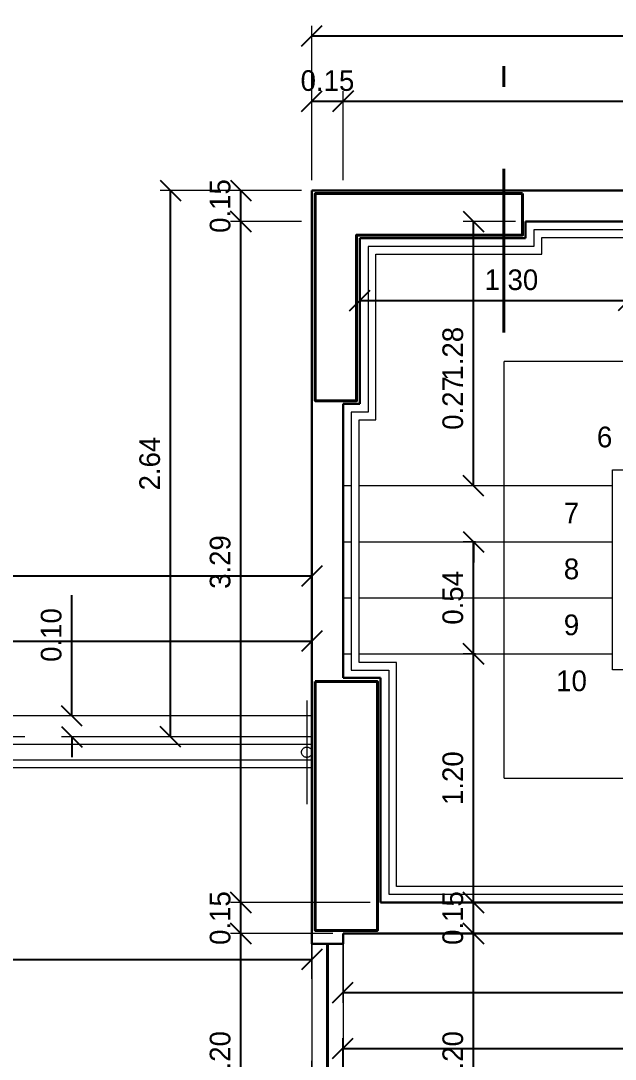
# Model space of a CAD drawing. Header units: metres. Extents: x 2.9 to 62.3, y 8 to 50.1.
# Drawn here: x 25.87 to 28.74, y 42.53 to 47.54 of the extents above; entities that cross this region are included whole.
import ezdxf

# ---------------------------------------------------------------- set-up
doc = ezdxf.new("R2010")
doc.units = ezdxf.units.M
doc.header["$MEASUREMENT"] = 0
for name, pattern in [('DGN Style 2', [0.98853, 0.593118, -0.395412]), ('DGN Style 3', [1.383942, 0.98853, -0.395412]), ('DGN Style 4', [1.582636, 0.790824, -0.395412, 0.00098853, -0.395412])]:
    doc.linetypes.add(name, pattern=pattern)
doc.layers.get('Defpoints').update_dxf_attribs({"lineweight": 0})
for name, color, linetype, lineweight in [('34 - Mobiliário', 7, 'Continuous', 0), ('CORNIJAS_VAR NA PLANTA PTIPO 1', 7, 'Continuous', 0), ('Level 1', 7, 'Continuous', 0), ('Level 12', 7, 'Continuous', 0), ('Level 24-1', 7, 'Continuous', 0), ('Level 3', 7, 'Continuous', 0), ('Level 43', 7, 'Continuous', 0), ('Level 44', 7, 'Continuous', 0), ('Level 50', 7, 'Continuous', 0), ('Level 7', 7, 'Continuous', 0), ('Level 8', 7, 'Continuous', 0)]:
    doc.layers.add(name, color=color, linetype=linetype, lineweight=lineweight)
doc.styles.add('Style-INTL_ENGINEERING', font='INTL_ENGINEERING.shx')
doc.dimstyles.get("Standard").update_dxf_attribs({"dimtxt": 0.18, "dimasz": 0.18, "dimexe": 0.18, "dimexo": 0.0625, "dimgap": 0.09, "dimtad": 0, "dimtih": 1, "dimtoh": 1, "dimdec": 4, "dimzin": 1, "dimdsep": 46, "dimtxsty": 'Standard', "dimcen": 0, "dimadec": 0, "dimazin": 0, "dimtfac": 1, "dimtdec": 4, "dimtofl": 0, "dimtmove": 0, "dimatfit": 3, "dimfxl": 0, "dimtolj": 1, "dimtzin": 1, "dimarcsym": 0})

# ---------------------------------------------------------------- blocks, each defined once
blk = doc.blocks.new('_Oblique')
at = {"color": 0, "linetype": 'ByBlock', "lineweight": -2}
blk.add_line((0.5, 0.5), (-0.5, -0.5), dxfattribs=at)
blk = doc.blocks.new('*D169')
at = {"layer": 'Defpoints', "color": 0, "linetype": 'Continuous', "lineweight": 0}
for p in [(33.7253, 47.4702), (27.2738, 46.7246), (33.7253, 46.7246)]:
    blk.add_point(p, dxfattribs=at)
at = {"layer": 'Level 43', "color": 2, "linetype": 'Continuous', "lineweight": 0}
for p, q in [((27.2738, 46.7741), (27.2738, 47.5197)), ((33.7253, 46.7741), (33.7253, 47.5197))]:
    blk.add_line(p, q, dxfattribs=at)
at = {"layer": 'Level 43', "color": 0, "linetype": 'Continuous', "lineweight": -2}
blk.add_line((27.2738, 47.4702), (33.7253, 47.4702), dxfattribs=at)
at = {"layer": 'Level 43', "color": 0, "linetype": 'Continuous', "lineweight": -2, "xscale": 0.0995, "yscale": 0.0995, "zscale": 0.0995, "rotation": 180}
blk.add_blockref('_Oblique', (27.2738, 47.4702), dxfattribs=at)
at = {"layer": 'Level 43', "color": 0, "linetype": 'Continuous', "lineweight": -2, "xscale": 0.0995, "yscale": 0.0995, "zscale": 0.0995}
blk.add_blockref('_Oblique', (33.7253, 47.4702), dxfattribs=at)
at = {"layer": 'Level 43', "color": 0, "linetype": 'Continuous', "lineweight": 0, "insert": (30.4995, 47.5694), "char_height": 0.0995, "attachment_point": 5, "style": 'Style-INTL_ENGINEERING'}
blk.add_mtext('6.45', dxfattribs=at)
blk = doc.blocks.new('*D171')
at = {"layer": 'Defpoints', "color": 0, "linetype": 'Continuous', "lineweight": 0}
for p in [(32.7002, 47.1549), (27.4238, 46.7246), (32.7002, 46.5746)]:
    blk.add_point(p, dxfattribs=at)
at = {"layer": 'Level 43', "color": 2, "linetype": 'Continuous', "lineweight": 0}
for p, q in [((27.4238, 46.7741), (27.4238, 47.2044)), ((32.7002, 46.6241), (32.7002, 47.2044))]:
    blk.add_line(p, q, dxfattribs=at)
at = {"layer": 'Level 43', "color": 0, "linetype": 'Continuous', "lineweight": -2}
blk.add_line((27.4238, 47.1549), (32.7002, 47.1549), dxfattribs=at)
at = {"layer": 'Level 43', "color": 0, "linetype": 'Continuous', "lineweight": -2, "xscale": 0.0995, "yscale": 0.0995, "zscale": 0.0995, "rotation": 180}
blk.add_blockref('_Oblique', (27.4238, 47.1549), dxfattribs=at)
at = {"layer": 'Level 43', "color": 0, "linetype": 'Continuous', "lineweight": -2, "xscale": 0.0995, "yscale": 0.0995, "zscale": 0.0995}
blk.add_blockref('_Oblique', (32.7002, 47.1549), dxfattribs=at)
at = {"layer": 'Level 43', "color": 0, "linetype": 'Continuous', "lineweight": 0, "insert": (30.062, 47.2541), "char_height": 0.0995, "attachment_point": 5, "style": 'Style-INTL_ENGINEERING'}
blk.add_mtext('5.28', dxfattribs=at)
blk = doc.blocks.new('*D170')
at = {"layer": 'Defpoints', "color": 0, "linetype": 'Continuous', "lineweight": 0}
for p in [(27.4238, 47.1549), (27.2738, 46.7246), (27.4238, 46.7246)]:
    blk.add_point(p, dxfattribs=at)
at = {"layer": 'Level 43', "color": 2, "linetype": 'Continuous', "lineweight": 0}
for p, q in [((27.2738, 46.7741), (27.2738, 47.2044)), ((27.4238, 46.7741), (27.4238, 47.2044))]:
    blk.add_line(p, q, dxfattribs=at)
at = {"layer": 'Level 43', "color": 0, "linetype": 'Continuous', "lineweight": -2}
blk.add_line((27.2738, 47.1549), (27.4238, 47.1549), dxfattribs=at)
at = {"layer": 'Level 43', "color": 0, "linetype": 'Continuous', "lineweight": -2, "xscale": 0.0995, "yscale": 0.0995, "zscale": 0.0995, "rotation": 180}
blk.add_blockref('_Oblique', (27.2738, 47.1549), dxfattribs=at)
at = {"layer": 'Level 43', "color": 0, "linetype": 'Continuous', "lineweight": -2, "xscale": 0.0995, "yscale": 0.0995, "zscale": 0.0995}
blk.add_blockref('_Oblique', (27.4238, 47.1549), dxfattribs=at)
at = {"layer": 'Level 43', "color": 0, "linetype": 'Continuous', "lineweight": 0, "insert": (27.3488, 47.2541), "char_height": 0.0995, "attachment_point": 5, "style": 'Style-INTL_ENGINEERING'}
blk.add_mtext('0.15', dxfattribs=at)
blk = doc.blocks.new('*D180')
at = {"layer": 'Defpoints', "color": 0, "linetype": 'Continuous', "lineweight": 0}
for p in [(27.5045, 46.4942), (28.8002, 46.4971), (28.8002, 46.1938)]:
    blk.add_point(p, dxfattribs=at)
at = {"layer": 'Level 43', "color": 2, "linetype": 'Continuous', "lineweight": 0}
for p, q in [((27.5045, 46.4447), (27.5045, 46.1443)), ((28.8002, 46.4476), (28.8002, 46.1443))]:
    blk.add_line(p, q, dxfattribs=at)
at = {"layer": 'Level 43', "color": 0, "linetype": 'Continuous', "lineweight": -2}
blk.add_line((27.5045, 46.1938), (28.8002, 46.1938), dxfattribs=at)
at = {"layer": 'Level 43', "color": 0, "linetype": 'Continuous', "lineweight": -2, "xscale": 0.0995, "yscale": 0.0995, "zscale": 0.0995, "rotation": 180}
blk.add_blockref('_Oblique', (27.5045, 46.1938), dxfattribs=at)
at = {"layer": 'Level 43', "color": 0, "linetype": 'Continuous', "lineweight": -2, "xscale": 0.0995, "yscale": 0.0995, "zscale": 0.0995}
blk.add_blockref('_Oblique', (28.8002, 46.1938), dxfattribs=at)
at = {"layer": 'Level 43', "color": 0, "linetype": 'Continuous', "lineweight": 0, "insert": (28.2358, 46.2931), "char_height": 0.0995, "attachment_point": 5, "style": 'Style-INTL_ENGINEERING'}
blk.add_mtext('1.30', dxfattribs=at)
blk = doc.blocks.new('*D184')
at = {"layer": 'Defpoints', "color": 0, "linetype": 'Continuous', "lineweight": 0}
for p in [(31.3503, 43.289), (27.4235, 43.139), (31.3503, 42.855)]:
    blk.add_point(p, dxfattribs=at)
at = {"layer": 'Level 43', "color": 2, "linetype": 'Continuous', "lineweight": 0}
for p, q in [((31.3503, 43.2395), (31.3503, 42.8055)), ((27.4235, 43.0895), (27.4235, 42.8055))]:
    blk.add_line(p, q, dxfattribs=at)
at = {"layer": 'Level 43', "color": 0, "linetype": 'Continuous', "lineweight": -2}
blk.add_line((27.4235, 42.855), (31.3503, 42.855), dxfattribs=at)
at = {"layer": 'Level 43', "color": 0, "linetype": 'Continuous', "lineweight": -2, "xscale": 0.0995, "yscale": 0.0995, "zscale": 0.0995, "rotation": 180}
blk.add_blockref('_Oblique', (27.4235, 42.855), dxfattribs=at)
at = {"layer": 'Level 43', "color": 0, "linetype": 'Continuous', "lineweight": -2, "xscale": 0.0995, "yscale": 0.0995, "zscale": 0.0995}
blk.add_blockref('_Oblique', (31.3503, 42.855), dxfattribs=at)
at = {"layer": 'Level 43', "color": 0, "linetype": 'Continuous', "lineweight": 0, "insert": (29.3869, 42.9542), "char_height": 0.0995, "attachment_point": 5, "style": 'Style-INTL_ENGINEERING'}
blk.add_mtext('3.93', dxfattribs=at)
blk = doc.blocks.new('*D194')
at = {"layer": 'Defpoints', "color": 0, "linetype": 'Continuous', "lineweight": 0}
for p in [(33.5753, 42.5854), (33.5753, 41.989), (27.4235, 41.9391)]:
    blk.add_point(p, dxfattribs=at)
at = {"layer": 'Level 43', "color": 2, "linetype": 'Continuous', "lineweight": 0}
for p, q in [((27.4235, 41.9886), (27.4235, 42.6349)), ((33.5753, 42.0385), (33.5753, 42.6349))]:
    blk.add_line(p, q, dxfattribs=at)
at = {"layer": 'Level 43', "color": 0, "linetype": 'Continuous', "lineweight": -2}
blk.add_line((27.4235, 42.5854), (33.5753, 42.5854), dxfattribs=at)
at = {"layer": 'Level 43', "color": 0, "linetype": 'Continuous', "lineweight": -2, "xscale": 0.0995, "yscale": 0.0995, "zscale": 0.0995, "rotation": 180}
blk.add_blockref('_Oblique', (27.4235, 42.5854), dxfattribs=at)
at = {"layer": 'Level 43', "color": 0, "linetype": 'Continuous', "lineweight": -2, "xscale": 0.0995, "yscale": 0.0995, "zscale": 0.0995}
blk.add_blockref('_Oblique', (33.5753, 42.5854), dxfattribs=at)
at = {"layer": 'Level 43', "color": 0, "linetype": 'Continuous', "lineweight": 0, "insert": (30.4994, 42.6847), "char_height": 0.0995, "attachment_point": 5, "style": 'Style-INTL_ENGINEERING'}
blk.add_mtext('6.15', dxfattribs=at)
blk = doc.blocks.new('*D215')
at = {"layer": 'Defpoints', "color": 0, "linetype": 'Continuous', "lineweight": 0}
for p in [(27.4235, 43.139), (28.053, 43.139), (28.3145, 41.939)]:
    blk.add_point(p, dxfattribs=at)
at = {"layer": 'Level 43', "color": 2, "linetype": 'Continuous', "lineweight": 0}
for p, q in [((27.473, 43.139), (28.1025, 43.139)), ((28.265, 41.939), (28.0035, 41.939))]:
    blk.add_line(p, q, dxfattribs=at)
at = {"layer": 'Level 43', "color": 0, "linetype": 'Continuous', "lineweight": -2}
blk.add_line((28.053, 41.939), (28.053, 43.139), dxfattribs=at)
at = {"layer": 'Level 43', "color": 0, "linetype": 'Continuous', "lineweight": -2, "xscale": 0.0995, "yscale": 0.0995, "zscale": 0.0995}
for p, rotation in [((28.053, 43.139), 90), ((28.053, 41.939), 270)]:
    blk.add_blockref('_Oblique', p, dxfattribs=dict(at, rotation=rotation))
at = {"layer": 'Level 43', "color": 0, "linetype": 'Continuous', "lineweight": 0, "insert": (27.9537, 42.539), "char_height": 0.0995, "attachment_point": 5, "rotation": 90, "style": 'Style-INTL_ENGINEERING'}
blk.add_mtext('1.20', dxfattribs=at)
blk = doc.blocks.new('*D216')
at = {"layer": 'Defpoints', "color": 0, "linetype": 'Continuous', "lineweight": 0}
for p in [(27.6045, 43.289), (28.053, 43.289), (27.4235, 43.139)]:
    blk.add_point(p, dxfattribs=at)
at = {"layer": 'Level 43', "color": 2, "linetype": 'Continuous', "lineweight": 0}
for p, q in [((27.654, 43.289), (28.1025, 43.289)), ((27.473, 43.139), (28.1025, 43.139))]:
    blk.add_line(p, q, dxfattribs=at)
at = {"layer": 'Level 43', "color": 0, "linetype": 'Continuous', "lineweight": -2}
blk.add_line((28.053, 43.139), (28.053, 43.289), dxfattribs=at)
at = {"layer": 'Level 43', "color": 0, "linetype": 'Continuous', "lineweight": -2, "xscale": 0.0995, "yscale": 0.0995, "zscale": 0.0995}
for p, rotation in [((28.053, 43.289), 90), ((28.053, 43.139), 270)]:
    blk.add_blockref('_Oblique', p, dxfattribs=dict(at, rotation=rotation))
at = {"layer": 'Level 43', "color": 0, "linetype": 'Continuous', "lineweight": 0, "insert": (27.9537, 43.214), "char_height": 0.0995, "attachment_point": 5, "rotation": 90, "style": 'Style-INTL_ENGINEERING'}
blk.add_mtext('0.15', dxfattribs=at)
blk = doc.blocks.new('*D217')
at = {"layer": 'Defpoints', "color": 0, "linetype": 'Continuous', "lineweight": 0}
for p in [(28.053, 44.489), (28.112, 44.489), (27.6045, 43.289)]:
    blk.add_point(p, dxfattribs=at)
at = {"layer": 'Level 43', "color": 2, "linetype": 'Continuous', "lineweight": 0}
for p, q in [((28.0625, 44.489), (28.0035, 44.489)), ((27.654, 43.289), (28.1025, 43.289))]:
    blk.add_line(p, q, dxfattribs=at)
at = {"layer": 'Level 43', "color": 0, "linetype": 'Continuous', "lineweight": -2}
blk.add_line((28.053, 43.289), (28.053, 44.489), dxfattribs=at)
at = {"layer": 'Level 43', "color": 0, "linetype": 'Continuous', "lineweight": -2, "xscale": 0.0995, "yscale": 0.0995, "zscale": 0.0995}
for p, rotation in [((28.053, 44.489), 90), ((28.053, 43.289), 270)]:
    blk.add_blockref('_Oblique', p, dxfattribs=dict(at, rotation=rotation))
at = {"layer": 'Level 43', "color": 0, "linetype": 'Continuous', "lineweight": 0, "insert": (27.9537, 43.889), "char_height": 0.0995, "attachment_point": 5, "rotation": 90, "style": 'Style-INTL_ENGINEERING'}
blk.add_mtext('1.20', dxfattribs=at)
blk = doc.blocks.new('*D218')
at = {"layer": 'Defpoints', "color": 0, "linetype": 'Continuous', "lineweight": 0}
for p in [(28.053, 45.029), (28.112, 45.029), (28.112, 44.489)]:
    blk.add_point(p, dxfattribs=at)
at = {"layer": 'Level 43', "color": 2, "linetype": 'Continuous', "lineweight": 0}
for p, q in [((28.0625, 45.029), (28.0035, 45.029)), ((28.0625, 44.489), (28.0035, 44.489))]:
    blk.add_line(p, q, dxfattribs=at)
at = {"layer": 'Level 43', "color": 0, "linetype": 'Continuous', "lineweight": -2}
blk.add_line((28.053, 44.489), (28.053, 45.029), dxfattribs=at)
at = {"layer": 'Level 43', "color": 0, "linetype": 'Continuous', "lineweight": -2, "xscale": 0.0995, "yscale": 0.0995, "zscale": 0.0995}
for p, rotation in [((28.053, 45.029), 90), ((28.053, 44.489), 270)]:
    blk.add_blockref('_Oblique', p, dxfattribs=dict(at, rotation=rotation))
at = {"layer": 'Level 43', "color": 0, "linetype": 'Continuous', "lineweight": 0, "insert": (27.9537, 44.759), "char_height": 0.0995, "attachment_point": 5, "rotation": 90, "style": 'Style-INTL_ENGINEERING'}
blk.add_mtext('0.54', dxfattribs=at)
blk = doc.blocks.new('*D219')
at = {"layer": 'Defpoints', "color": 0, "linetype": 'Continuous', "lineweight": 0}
for p in [(28.053, 45.299), (28.112, 45.299), (28.112, 45.029)]:
    blk.add_point(p, dxfattribs=at)
at = {"layer": 'Level 43', "color": 0, "linetype": 'Continuous', "lineweight": -2}
for p, q in [((28.053, 45.299), (28.053, 45.9003)), ((28.053, 45.029), (28.053, 44.9295))]:
    blk.add_line(p, q, dxfattribs=at)
at = {"layer": 'Level 43', "color": 2, "linetype": 'Continuous', "lineweight": 0}
for p, q in [((28.0625, 45.299), (28.0035, 45.299)), ((28.0625, 45.029), (28.0035, 45.029))]:
    blk.add_line(p, q, dxfattribs=at)
at = {"layer": 'Level 43', "color": 0, "linetype": 'Continuous', "lineweight": -2, "xscale": 0.0995, "yscale": 0.0995, "zscale": 0.0995}
for p, rotation in [((28.053, 45.299), 270), ((28.053, 45.029), 90)]:
    blk.add_blockref('_Oblique', p, dxfattribs=dict(at, rotation=rotation))
at = {"layer": 'Level 43', "color": 0, "linetype": 'Continuous', "lineweight": 0, "insert": (27.9537, 45.6992), "char_height": 0.0995, "attachment_point": 5, "rotation": 90, "style": 'Style-INTL_ENGINEERING'}
blk.add_mtext('0.27', dxfattribs=at)
blk = doc.blocks.new('*D220')
at = {"layer": 'Defpoints', "color": 0, "linetype": 'Continuous', "lineweight": 0}
for p in [(28.053, 46.5746), (28.3045, 46.5746), (28.112, 45.299)]:
    blk.add_point(p, dxfattribs=at)
at = {"layer": 'Level 43', "color": 2, "linetype": 'Continuous', "lineweight": 0}
for p, q in [((28.255, 46.5746), (28.0035, 46.5746)), ((28.0625, 45.299), (28.0035, 45.299))]:
    blk.add_line(p, q, dxfattribs=at)
at = {"layer": 'Level 43', "color": 0, "linetype": 'Continuous', "lineweight": -2}
blk.add_line((28.053, 45.299), (28.053, 46.5746), dxfattribs=at)
at = {"layer": 'Level 43', "color": 0, "linetype": 'Continuous', "lineweight": -2, "xscale": 0.0995, "yscale": 0.0995, "zscale": 0.0995}
for p, rotation in [((28.053, 46.5746), 90), ((28.053, 45.299), 270)]:
    blk.add_blockref('_Oblique', p, dxfattribs=dict(at, rotation=rotation))
at = {"layer": 'Level 43', "color": 0, "linetype": 'Continuous', "lineweight": 0, "insert": (27.9537, 45.9368), "char_height": 0.0995, "attachment_point": 5, "rotation": 90, "style": 'Style-INTL_ENGINEERING'}
blk.add_mtext('1.28', dxfattribs=at)
blk = doc.blocks.new('*D233')
at = {"layer": 'Defpoints', "color": 0, "linetype": 'Continuous', "lineweight": 0}
for p in [(27.2738, 44.5503), (21.1643, 44.089), (27.2738, 43.0891)]:
    blk.add_point(p, dxfattribs=at)
at = {"layer": 'Level 43', "color": 2, "linetype": 'Continuous', "lineweight": 0}
for p, q in [((21.1643, 44.1385), (21.1643, 44.5998)), ((27.2738, 43.1386), (27.2738, 44.5998))]:
    blk.add_line(p, q, dxfattribs=at)
at = {"layer": 'Level 43', "color": 0, "linetype": 'Continuous', "lineweight": -2}
blk.add_line((21.1643, 44.5503), (27.2738, 44.5503), dxfattribs=at)
at = {"layer": 'Level 43', "color": 0, "linetype": 'Continuous', "lineweight": -2, "xscale": 0.0995, "yscale": 0.0995, "zscale": 0.0995, "rotation": 180}
blk.add_blockref('_Oblique', (21.1643, 44.5503), dxfattribs=at)
at = {"layer": 'Level 43', "color": 0, "linetype": 'Continuous', "lineweight": -2, "xscale": 0.0995, "yscale": 0.0995, "zscale": 0.0995}
blk.add_blockref('_Oblique', (27.2738, 44.5503), dxfattribs=at)
at = {"layer": 'Level 43', "color": 0, "linetype": 'Continuous', "lineweight": 0, "insert": (24.219, 44.6496), "char_height": 0.0995, "attachment_point": 5, "style": 'Style-INTL_ENGINEERING'}
blk.add_mtext('6.11', dxfattribs=at)
blk = doc.blocks.new('*D245')
at = {"layer": 'Defpoints', "color": 0, "linetype": 'Continuous', "lineweight": 0}
for p in [(14.1346, 44.8641), (14.1346, 44.089), (27.2738, 43.4391)]:
    blk.add_point(p, dxfattribs=at)
at = {"layer": 'Level 43', "color": 2, "linetype": 'Continuous', "lineweight": 0}
for p, q in [((14.1346, 44.1385), (14.1346, 44.9136)), ((27.2738, 43.4886), (27.2738, 44.9136))]:
    blk.add_line(p, q, dxfattribs=at)
at = {"layer": 'Level 43', "color": 0, "linetype": 'Continuous', "lineweight": -2}
blk.add_line((27.2738, 44.8641), (14.1346, 44.8641), dxfattribs=at)
at = {"layer": 'Level 43', "color": 0, "linetype": 'Continuous', "lineweight": -2, "xscale": 0.0995, "yscale": 0.0995, "zscale": 0.0995, "rotation": 180}
blk.add_blockref('_Oblique', (14.1346, 44.8641), dxfattribs=at)
at = {"layer": 'Level 43', "color": 0, "linetype": 'Continuous', "lineweight": -2, "xscale": 0.0995, "yscale": 0.0995, "zscale": 0.0995}
blk.add_blockref('_Oblique', (27.2738, 44.8641), dxfattribs=at)
at = {"layer": 'Level 43', "color": 0, "linetype": 'Continuous', "lineweight": 0, "insert": (20.7042, 44.9634), "char_height": 0.0995, "attachment_point": 5, "style": 'Style-INTL_ENGINEERING'}
blk.add_mtext('13.14', dxfattribs=at)
blk = doc.blocks.new('*D326')
at = {"layer": 'Defpoints', "color": 0, "linetype": 'Continuous', "lineweight": 0}
for p in [(27.2738, 43.0891), (27.2738, 43.0135), (21.3143, 42.539)]:
    blk.add_point(p, dxfattribs=at)
at = {"layer": 'Level 43', "color": 2, "linetype": 'Continuous', "lineweight": 0}
for p, q in [((21.3143, 42.5885), (21.3143, 43.063)), ((27.2738, 43.0396), (27.2738, 42.964))]:
    blk.add_line(p, q, dxfattribs=at)
at = {"layer": 'Level 43', "color": 0, "linetype": 'Continuous', "lineweight": -2}
blk.add_line((21.3143, 43.0135), (27.2738, 43.0135), dxfattribs=at)
at = {"layer": 'Level 43', "color": 0, "linetype": 'Continuous', "lineweight": -2, "xscale": 0.0995, "yscale": 0.0995, "zscale": 0.0995, "rotation": 180}
blk.add_blockref('_Oblique', (21.3143, 43.0135), dxfattribs=at)
at = {"layer": 'Level 43', "color": 0, "linetype": 'Continuous', "lineweight": -2, "xscale": 0.0995, "yscale": 0.0995, "zscale": 0.0995}
blk.add_blockref('_Oblique', (27.2738, 43.0135), dxfattribs=at)
at = {"layer": 'Level 43', "color": 0, "linetype": 'Continuous', "lineweight": 0, "insert": (24.294, 43.1128), "char_height": 0.0995, "attachment_point": 5, "style": 'Style-INTL_ENGINEERING'}
blk.add_mtext('5.96', dxfattribs=at)
blk = doc.blocks.new('*D365')
at = {"layer": 'Defpoints', "color": 0, "linetype": 'Continuous', "lineweight": 0}
for p in [(26.9307, 43.139), (27.4235, 43.139), (27.2238, 41.939)]:
    blk.add_point(p, dxfattribs=at)
at = {"layer": 'Level 43', "color": 2, "linetype": 'Continuous', "lineweight": 0}
for p, q in [((27.374, 43.139), (26.8812, 43.139)), ((27.1743, 41.939), (26.8812, 41.939))]:
    blk.add_line(p, q, dxfattribs=at)
at = {"layer": 'Level 43', "color": 0, "linetype": 'Continuous', "lineweight": -2}
blk.add_line((26.9307, 41.939), (26.9307, 43.139), dxfattribs=at)
at = {"layer": 'Level 43', "color": 0, "linetype": 'Continuous', "lineweight": -2, "xscale": 0.0995, "yscale": 0.0995, "zscale": 0.0995}
for p, rotation in [((26.9307, 43.139), 90), ((26.9307, 41.939), 270)]:
    blk.add_blockref('_Oblique', p, dxfattribs=dict(at, rotation=rotation))
at = {"layer": 'Level 43', "color": 0, "linetype": 'Continuous', "lineweight": 0, "insert": (26.8315, 42.539), "char_height": 0.0995, "attachment_point": 5, "rotation": 90, "style": 'Style-INTL_ENGINEERING'}
blk.add_mtext('1.20', dxfattribs=at)
blk = doc.blocks.new('*D366')
at = {"layer": 'Defpoints', "color": 0, "linetype": 'Continuous', "lineweight": 0}
for p in [(26.9307, 43.289), (27.6045, 43.289), (27.4235, 43.139)]:
    blk.add_point(p, dxfattribs=at)
at = {"layer": 'Level 43', "color": 2, "linetype": 'Continuous', "lineweight": 0}
for p, q in [((27.555, 43.289), (26.8812, 43.289)), ((27.374, 43.139), (26.8812, 43.139))]:
    blk.add_line(p, q, dxfattribs=at)
at = {"layer": 'Level 43', "color": 0, "linetype": 'Continuous', "lineweight": -2}
blk.add_line((26.9307, 43.139), (26.9307, 43.289), dxfattribs=at)
at = {"layer": 'Level 43', "color": 0, "linetype": 'Continuous', "lineweight": -2, "xscale": 0.0995, "yscale": 0.0995, "zscale": 0.0995}
for p, rotation in [((26.9307, 43.289), 90), ((26.9307, 43.139), 270)]:
    blk.add_blockref('_Oblique', p, dxfattribs=dict(at, rotation=rotation))
at = {"layer": 'Level 43', "color": 0, "linetype": 'Continuous', "lineweight": 0, "insert": (26.8315, 43.214), "char_height": 0.0995, "attachment_point": 5, "rotation": 90, "style": 'Style-INTL_ENGINEERING'}
blk.add_mtext('0.15', dxfattribs=at)
blk = doc.blocks.new('*D367')
at = {"layer": 'Defpoints', "color": 0, "linetype": 'Continuous', "lineweight": 0}
for p in [(26.9307, 46.5746), (27.2738, 46.5746), (27.6045, 43.289)]:
    blk.add_point(p, dxfattribs=at)
at = {"layer": 'Level 43', "color": 2, "linetype": 'Continuous', "lineweight": 0}
for p, q in [((27.2243, 46.5746), (26.8812, 46.5746)), ((27.555, 43.289), (26.8812, 43.289))]:
    blk.add_line(p, q, dxfattribs=at)
at = {"layer": 'Level 43', "color": 0, "linetype": 'Continuous', "lineweight": -2}
blk.add_line((26.9307, 43.289), (26.9307, 46.5746), dxfattribs=at)
at = {"layer": 'Level 43', "color": 0, "linetype": 'Continuous', "lineweight": -2, "xscale": 0.0995, "yscale": 0.0995, "zscale": 0.0995}
for p, rotation in [((26.9307, 46.5746), 90), ((26.9307, 43.289), 270)]:
    blk.add_blockref('_Oblique', p, dxfattribs=dict(at, rotation=rotation))
at = {"layer": 'Level 43', "color": 0, "linetype": 'Continuous', "lineweight": 0, "insert": (26.8315, 44.9318), "char_height": 0.0995, "attachment_point": 5, "rotation": 90, "style": 'Style-INTL_ENGINEERING'}
blk.add_mtext('3.29', dxfattribs=at)
blk = doc.blocks.new('*D368')
at = {"layer": 'Defpoints', "color": 0, "linetype": 'Continuous', "lineweight": 0}
for p in [(26.9307, 46.7246), (27.2738, 46.7246), (27.2738, 46.5746)]:
    blk.add_point(p, dxfattribs=at)
at = {"layer": 'Level 43', "color": 2, "linetype": 'Continuous', "lineweight": 0}
for p, q in [((27.2243, 46.7246), (26.8812, 46.7246)), ((27.2243, 46.5746), (26.8812, 46.5746))]:
    blk.add_line(p, q, dxfattribs=at)
at = {"layer": 'Level 43', "color": 0, "linetype": 'Continuous', "lineweight": -2}
blk.add_line((26.9307, 46.5746), (26.9307, 46.7246), dxfattribs=at)
at = {"layer": 'Level 43', "color": 0, "linetype": 'Continuous', "lineweight": -2, "xscale": 0.0995, "yscale": 0.0995, "zscale": 0.0995}
for p, rotation in [((26.9307, 46.7246), 90), ((26.9307, 46.5746), 270)]:
    blk.add_blockref('_Oblique', p, dxfattribs=dict(at, rotation=rotation))
at = {"layer": 'Level 43', "color": 0, "linetype": 'Continuous', "lineweight": 0, "insert": (26.8315, 46.6496), "char_height": 0.0995, "attachment_point": 5, "rotation": 90, "style": 'Style-INTL_ENGINEERING'}
blk.add_mtext('0.15', dxfattribs=at)
blk = doc.blocks.new('*D373')
at = {"layer": 'Defpoints', "color": 0, "linetype": 'Continuous', "lineweight": 0}
for p in [(26.5912, 46.7246), (27.2738, 46.7246), (27.2738, 44.089)]:
    blk.add_point(p, dxfattribs=at)
at = {"layer": 'Level 43', "color": 2, "linetype": 'Continuous', "lineweight": 0}
for p, q in [((27.2243, 46.7246), (26.5417, 46.7246)), ((27.2243, 44.089), (26.5417, 44.089))]:
    blk.add_line(p, q, dxfattribs=at)
at = {"layer": 'Level 43', "color": 0, "linetype": 'Continuous', "lineweight": -2}
blk.add_line((26.5912, 44.089), (26.5912, 46.7246), dxfattribs=at)
at = {"layer": 'Level 43', "color": 0, "linetype": 'Continuous', "lineweight": -2, "xscale": 0.0995, "yscale": 0.0995, "zscale": 0.0995}
for p, rotation in [((26.5912, 46.7246), 90), ((26.5912, 44.089), 270)]:
    blk.add_blockref('_Oblique', p, dxfattribs=dict(at, rotation=rotation))
at = {"layer": 'Level 43', "color": 0, "linetype": 'Continuous', "lineweight": 0, "insert": (26.4919, 45.4068), "char_height": 0.0995, "attachment_point": 5, "rotation": 90, "style": 'Style-INTL_ENGINEERING'}
blk.add_mtext('2.64', dxfattribs=at)
blk = doc.blocks.new('*D431')
at = {"layer": 'Defpoints', "color": 0, "linetype": 'Continuous', "lineweight": 0}
for p in [(26.4657, 44.189), (26.116, 44.089), (26.4657, 44.089)]:
    blk.add_point(p, dxfattribs=at)
at = {"layer": 'Level 43', "color": 0, "linetype": 'Continuous', "lineweight": -2}
for p, q in [((26.116, 44.189), (26.116, 44.7713)), ((26.116, 44.089), (26.116, 43.9895))]:
    blk.add_line(p, q, dxfattribs=at)
at = {"layer": 'Level 43', "color": 2, "linetype": 'Continuous', "lineweight": 0}
for p, q in [((26.4162, 44.189), (26.0665, 44.189)), ((26.4162, 44.089), (26.0665, 44.089))]:
    blk.add_line(p, q, dxfattribs=at)
at = {"layer": 'Level 43', "color": 0, "linetype": 'Continuous', "lineweight": -2, "xscale": 0.0995, "yscale": 0.0995, "zscale": 0.0995}
for p, rotation in [((26.116, 44.189), 270), ((26.116, 44.089), 90)]:
    blk.add_blockref('_Oblique', p, dxfattribs=dict(at, rotation=rotation))
at = {"layer": 'Level 43', "color": 0, "linetype": 'Continuous', "lineweight": 0, "insert": (26.0167, 44.5797), "char_height": 0.0995, "attachment_point": 5, "rotation": 90, "style": 'Style-INTL_ENGINEERING'}
blk.add_mtext('0.10', dxfattribs=at)
blk = doc.blocks.new('*U443')
at = {"layer": 'Level 3', "color": 2, "linetype": 'DGN Style 4', "lineweight": 40}
blk.add_line((-0.0443, 6.0394), (-0.0447, 8.5529), dxfattribs=at)
blk = doc.blocks.new('*U550')
at = {"layer": '34 - Mobiliário', "color": 7, "linetype": 'Continuous', "lineweight": 40}
blk.add_line((0, 0.55), (0, -0.55), dxfattribs=at)
at = {"layer": 'CORNIJAS_VAR NA PLANTA PTIPO 1', "color": 7, "linetype": 'Continuous', "lineweight": 30}
for p, q in [((-0.075, 0.55), (0.075, 0.55)), ((-0.075, -0.55), (0.075, -0.55))]:
    blk.add_line(p, q, dxfattribs=at)
at = {"layer": 'CORNIJAS_VAR NA PLANTA PTIPO 1', "color": 7, "linetype": 'Continuous', "lineweight": 0}
for p, q in [((-0.075, 0.55), (-0.075, -0.55)), ((0.075, 0.55), (0.075, -0.55))]:
    blk.add_line(p, q, dxfattribs=at)
blk = doc.blocks.new('*U587')
at = {"layer": 'Level 1', "color": 3, "linetype": 'DGN Style 4', "lineweight": 0}
blk.add_line((0, 0.25), (0, -0.25), dxfattribs=at)
at = {"layer": 'Level 50', "color": 190, "linetype": 'DGN Style 2', "lineweight": 0}
blk.add_circle((0, 0), 0.025, dxfattribs=at)
blk = doc.blocks.new('*U556')
at = {"layer": 'Level 50', "color": 190, "linetype": 'Continuous', "lineweight": 13, "flags": 128}
for points in [[(-3.226, 5.7304), (-9.2981, 5.7304), (-9.2981, 4.3304)], [(-3.226, 5.6554), (-9.2231, 5.6554), (-9.2231, 4.2554)]]:
    blk.add_lwpolyline(points, dxfattribs=at)
at = {"layer": 'Level 7', "color": 7, "linetype": 'Continuous', "lineweight": 13, "flags": 128}
for points in [[(-3.226, 5.8679), (-9.4356, 5.8679), (-9.4356, 4.4679)], [(-3.226, 5.6179), (-9.1856, 5.6179), (-9.1856, 4.2179)]]:
    blk.add_lwpolyline(points, dxfattribs=at)
at = {"layer": 'Level 8', "color": 7, "linetype": 'DGN Style 3', "lineweight": 0, "flags": 128}
blk.add_lwpolyline([(-3.226, 5.7679), (-9.3356, 5.7679), (-9.3356, 4.3679)], dxfattribs=at)
at = {"layer": 'Level 50', "color": 190, "linetype": 'DGN Style 2', "lineweight": 0}
blk.add_blockref('*U587', (-3.251, 5.6929), dxfattribs=at)

msp = doc.modelspace()

# ---------------------------------------------------------------- linework, layer by layer
at = {"layer": 'CORNIJAS_VAR NA PLANTA PTIPO 1', "color": 7, "linetype": 'Continuous', "lineweight": 30}
for p, q in [((27.2738, 43.0891), (27.2738, 43.139)), ((27.4238, 43.0891), (27.4238, 43.139))]:
    msp.add_line(p, q, dxfattribs=at)
at = {"layer": 'Level 24-1', "color": 7, "linetype": 'DGN Style 2', "lineweight": 0, "flags": 128}
msp.add_lwpolyline([(33.7253, 41.9391), (38.0346, 41.939), (38.0346, 42.689), (46.8646, 42.689), (46.8646, 41.289), (50.6245, 41.289), (50.6245, 34.579), (49.9246, 34.579), (49.9246, 34.079), (49.3745, 33.529), (39.8467, 33.529), (39.2267, 32.909), (31.9114, 32.909), (31.6938, 33.1263), (29.3053, 33.1263), (29.0877, 32.909), (21.7724, 32.909), (21.1524, 33.529), (11.6245, 33.529), (11.0746, 34.079), (11.0746, 34.579), (10.3745, 34.579), (10.3745, 41.289), (14.1346, 41.289), (14.1346, 42.689), (22.9645, 42.689), (22.9645, 41.939), (27.2738, 41.939), (27.2738, 46.7246), (33.7241, 46.7246), (33.7253, 41.9391)], dxfattribs=at)
at = {"layer": 'Level 44', "color": 7, "linetype": 'Continuous', "lineweight": 30}
for p, q in [((27.2738, 46.7246), (30.2495, 46.7246)), ((27.2738, 43.139), (27.2738, 46.7246)), ((28.3045, 46.5746), (30.2495, 46.5746)), ((28.3045, 46.4946), (28.3045, 46.5746)), ((27.5045, 46.4942), (28.3045, 46.4946)), ((27.5045, 45.6946), (27.5045, 46.4942)), ((27.4238, 44.373), (27.4238, 45.6946)), ((27.4238, 45.6946), (27.5045, 45.6946)), ((27.6045, 44.373), (27.4238, 44.373)), ((27.6045, 43.289), (27.6045, 44.373)), ((31.3503, 43.289), (27.6045, 43.289)), ((27.4238, 43.139), (31.7002, 43.139))]:
    msp.add_line(p, q, dxfattribs=at)
at = {"layer": 'Level 44', "color": 230, "linetype": 'Continuous', "lineweight": 0}
for p, q in [((30.1502, 45.899), (28.2003, 45.899)), ((28.2003, 43.889), (28.2003, 45.899)), ((27.4638, 45.299), (27.4238, 45.299)), ((28.7228, 45.299), (27.5013, 45.299)), ((27.4238, 45.029), (27.4638, 45.029)), ((27.5013, 45.029), (28.7228, 45.029)), ((27.4238, 44.759), (27.4638, 44.759)), ((27.5013, 44.759), (28.7228, 44.759)), ((27.4238, 44.489), (27.4638, 44.489)), ((27.5013, 44.489), (28.7228, 44.489)), ((28.2003, 43.889), (30.1502, 43.889))]:
    msp.add_line(p, q, dxfattribs=at)
at = {"layer": 'Level 44', "color": 1, "linetype": 'Continuous', "lineweight": 40, "flags": 128}
for points in [[(28.2895, 46.7096), (27.2895, 46.7096), (27.2895, 45.7096), (27.4895, 45.7096), (27.4895, 46.5096), (28.2895, 46.5096)], [(27.2895, 44.3546), (27.5895, 44.3546), (27.5895, 43.1546), (27.2895, 43.1546)]]:
    msp.add_lwpolyline(points, close=True, dxfattribs=at)
at = {"layer": 'Level 44', "color": 171, "linetype": 'Continuous', "lineweight": 13, "flags": 128}
for points in [[(30.1502, 46.5346), (28.3445, 46.5346), (28.3445, 46.4546), (27.5445, 46.4546), (27.5445, 45.6546), (27.4638, 45.6546), (27.4638, 44.4096), (27.6445, 44.4096), (27.6445, 43.329), (30.1502, 43.329), (30.1502, 43.3665), (27.682, 43.3665), (27.682, 44.4471), (27.5013, 44.4471), (27.5013, 45.6171), (27.582, 45.6171), (27.582, 46.4171), (28.382, 46.4171), (28.382, 46.4971), (30.1502, 46.4971)], [(30.2278, 44.4115), (28.7228, 44.4115), (28.7228, 45.3765), (30.2278, 45.3765)]]:
    msp.add_lwpolyline(points, close=True, dxfattribs=at)

# ---------------------------------------------------------------- block references
at = {"layer": 'CORNIJAS_VAR NA PLANTA PTIPO 1', "color": 7, "linetype": 'Continuous', "lineweight": 13}
msp.add_blockref('*U556', (30.4998, 38.3211), dxfattribs=at)
at = {"layer": 'CORNIJAS_VAR NA PLANTA PTIPO 1', "color": 7, "linetype": 'Continuous', "lineweight": 30, "extrusion": (0, 0, -1)}
msp.add_blockref('*U550', (-27.3488, 42.5391), dxfattribs=at)
at = {"layer": 'Level 3', "color": 2, "linetype": 'Continuous', "lineweight": 30}
msp.add_blockref('*U443', (28.2443, 39.9991), dxfattribs=at)

# ---------------------------------------------------------------- texts
at = {"layer": 'Level 12', "color": 2, "linetype": 'Continuous', "lineweight": 13, "char_height": 0.1, "attachment_point": 5, "line_spacing_factor": 1.200006, "style": 'Style-INTL_ENGINEERING'}
for s, insert in [('6\\P', (28.6854, 45.5345)), ('7\\P', (28.5258, 45.168)), ('8\\P', (28.5258, 44.898)), ('9\\P', (28.5258, 44.628)), ('10\\P', (28.5258, 44.358))]:
    msp.add_mtext(s, dxfattribs=dict(at, insert=insert))

# ---------------------------------------------------------------- dimensions: what is measured, and where the dimension line sits
at = {"layer": 'Level 43', "color": 2, "linetype": 'Continuous', "lineweight": 0}
for base, p1, p2, picture, middle in [((33.7253, 47.4702), (27.2738, 46.7246), (33.7253, 46.7246), '*D169', (30.4995, 47.5694)), ((32.7002, 47.1549), (27.4238, 46.7246), (32.7002, 46.5746), '*D171', (30.062, 47.2541)), ((27.2738, 44.5503), (21.1643, 44.089), (27.2738, 43.0891), '*D233', (24.219, 44.6496)), ((31.3503, 42.855), (27.4235, 43.139), (31.3503, 43.289), '*D184', (29.3869, 42.9542)), ((27.2738, 43.0135), (21.3143, 42.539), (27.2738, 43.0891), '*D326', (24.294, 43.1128)), ((33.5753, 42.5854), (27.4235, 41.9391), (33.5753, 41.989), '*D194', (30.4994, 42.6847))]:
    dim = msp.add_linear_dim(base=base, p1=p1, p2=p2, dimstyle='Standard', override={"dimtxt": 0.0995, "dimasz": 0.0995, "dimexe": 0.0495, "dimexo": 0.0495, "dimgap": 0.0495, "dimtad": 1, "dimtih": 0, "dimtoh": 0, "dimdec": 2, "dimzin": 3, "dimtxsty": 'Style-INTL_ENGINEERING', "dimblk": 'Oblique', "dimclre": 2, "dimtdec": 2, "dimatfit": 1, "dimfrac": 2, "dimtolj": 0, "dimtzin": 3, "dimlwe": 0}, dxfattribs=at)
    dim.commit()
    dim.dimension.update_dxf_attribs({"geometry": picture, "text_midpoint": middle})
for base, p1, p2, picture, middle in [((27.4238, 47.1549), (27.2738, 46.7246), (27.4238, 46.7246), '*D170', (27.3488, 47.1549)), ((28.8002, 46.1938), (27.5045, 46.4942), (28.8002, 46.4971), '*D180', (28.2358, 46.1938))]:
    dim = msp.add_linear_dim(base=base, p1=p1, p2=p2, dimstyle='Standard', override={"dimtxt": 0.0995, "dimasz": 0.0995, "dimexe": 0.0495, "dimexo": 0.0495, "dimgap": 0.0495, "dimtad": 1, "dimtih": 0, "dimtoh": 0, "dimdec": 2, "dimzin": 3, "dimtxsty": 'Style-INTL_ENGINEERING', "dimblk": 'Oblique', "dimclre": 2, "dimtdec": 2, "dimatfit": 1, "dimfrac": 2, "dimtolj": 0, "dimtzin": 3, "dimlwe": 0}, dxfattribs=at)
    dim.commit()
    dim.dimension.update_dxf_attribs({"geometry": picture, "text_midpoint": middle, "dimtype": 160})
for base, p1, p2, angle, override, picture, middle in [((26.5912, 46.7246), (27.2738, 44.089), (27.2738, 46.7246), 90, {"dimtxt": 0.0995, "dimasz": 0.0995, "dimexe": 0.0495, "dimexo": 0.0495, "dimgap": 0.0495, "dimtad": 1, "dimtih": 0, "dimtoh": 0, "dimdec": 2, "dimzin": 3, "dimtxsty": 'Style-INTL_ENGINEERING', "dimblk": 'Oblique', "dimclre": 2, "dimtdec": 2, "dimatfit": 1, "dimfrac": 2, "dimtolj": 0, "dimtzin": 3, "dimlwe": 0}, '*D373', (26.4919, 45.4068)), ((26.9307, 46.5746), (27.6045, 43.289), (27.2738, 46.5746), 90, {"dimtxt": 0.0995, "dimasz": 0.0995, "dimexe": 0.0495, "dimexo": 0.0495, "dimgap": 0.0495, "dimtad": 1, "dimtih": 0, "dimtoh": 0, "dimdec": 2, "dimzin": 3, "dimtxsty": 'Style-INTL_ENGINEERING', "dimblk": 'Oblique', "dimclre": 2, "dimtdec": 2, "dimatfit": 1, "dimfrac": 2, "dimtolj": 0, "dimtzin": 3, "dimlwe": 0}, '*D367', (26.8315, 44.9318)), ((28.053, 46.5746), (28.112, 45.299), (28.3045, 46.5746), 90, {"dimtxt": 0.0995, "dimasz": 0.0995, "dimexe": 0.0495, "dimexo": 0.0495, "dimgap": 0.0495, "dimtad": 1, "dimtih": 0, "dimtoh": 0, "dimdec": 2, "dimzin": 3, "dimtxsty": 'Style-INTL_ENGINEERING', "dimblk": 'Oblique', "dimclre": 2, "dimtdec": 2, "dimatfit": 1, "dimfrac": 2, "dimtolj": 0, "dimtzin": 3, "dimlwe": 0}, '*D220', (27.9537, 45.9368)), ((28.053, 45.299), (28.112, 45.029), (28.112, 45.299), 90, {"dimtxt": 0.0995, "dimasz": 0.0995, "dimexe": 0.0495, "dimexo": 0.0495, "dimgap": 0.0495, "dimtad": 1, "dimtih": 0, "dimtoh": 0, "dimdec": 2, "dimzin": 3, "dimtxsty": 'Style-INTL_ENGINEERING', "dimblk": 'Oblique', "dimclre": 2, "dimtdec": 2, "dimatfit": 1, "dimfrac": 2, "dimtolj": 0, "dimtzin": 3, "dimlwe": 0}, '*D219', (27.9537, 45.6992)), ((28.053, 45.029), (28.112, 44.489), (28.112, 45.029), 90, {"dimtxt": 0.0995, "dimasz": 0.0995, "dimexe": 0.0495, "dimexo": 0.0495, "dimgap": 0.0495, "dimtad": 1, "dimtih": 0, "dimtoh": 0, "dimdec": 2, "dimzin": 3, "dimtxsty": 'Style-INTL_ENGINEERING', "dimblk": 'Oblique', "dimclre": 2, "dimtdec": 2, "dimatfit": 1, "dimfrac": 2, "dimtolj": 0, "dimtzin": 3, "dimlwe": 0}, '*D218', (27.9537, 44.759)), ((14.1346, 44.8641), (27.2738, 43.4391), (14.1346, 44.089), 180, {"dimtxt": 0.0995, "dimasz": 0.0995, "dimexe": 0.0495, "dimexo": 0.0495, "dimgap": 0.0495, "dimtad": 1, "dimtih": 0, "dimtoh": 0, "dimdec": 2, "dimzin": 3, "dimtxsty": 'Style-INTL_ENGINEERING', "dimblk": 'Oblique', "dimclre": 2, "dimtdec": 2, "dimatfit": 1, "dimtolj": 0, "dimtzin": 3, "dimlwe": 0}, '*D245', (20.7042, 44.9634)), ((28.053, 44.489), (27.6045, 43.289), (28.112, 44.489), 90, {"dimtxt": 0.0995, "dimasz": 0.0995, "dimexe": 0.0495, "dimexo": 0.0495, "dimgap": 0.0495, "dimtad": 1, "dimtih": 0, "dimtoh": 0, "dimdec": 2, "dimzin": 3, "dimtxsty": 'Style-INTL_ENGINEERING', "dimblk": 'Oblique', "dimclre": 2, "dimtdec": 2, "dimatfit": 1, "dimfrac": 2, "dimtolj": 0, "dimtzin": 3, "dimlwe": 0}, '*D217', (27.9537, 43.889)), ((26.9307, 43.139), (27.2238, 41.939), (27.4235, 43.139), 90, {"dimtxt": 0.0995, "dimasz": 0.0995, "dimexe": 0.0495, "dimexo": 0.0495, "dimgap": 0.0495, "dimtad": 1, "dimtih": 0, "dimtoh": 0, "dimdec": 2, "dimzin": 3, "dimtxsty": 'Style-INTL_ENGINEERING', "dimblk": 'Oblique', "dimclre": 2, "dimtdec": 2, "dimatfit": 1, "dimfrac": 2, "dimtolj": 0, "dimtzin": 3, "dimlwe": 0}, '*D365', (26.8315, 42.539)), ((28.053, 43.139), (28.3145, 41.939), (27.4235, 43.139), 90, {"dimtxt": 0.0995, "dimasz": 0.0995, "dimexe": 0.0495, "dimexo": 0.0495, "dimgap": 0.0495, "dimtad": 1, "dimtih": 0, "dimtoh": 0, "dimdec": 2, "dimzin": 3, "dimtxsty": 'Style-INTL_ENGINEERING', "dimblk": 'Oblique', "dimclre": 2, "dimtdec": 2, "dimatfit": 1, "dimfrac": 2, "dimtolj": 0, "dimtzin": 3, "dimlwe": 0}, '*D215', (27.9537, 42.539))]:
    dim = msp.add_linear_dim(base=base, p1=p1, p2=p2, angle=angle, dimstyle='Standard', override=override, dxfattribs=at)
    dim.commit()
    dim.dimension.update_dxf_attribs({"geometry": picture, "text_midpoint": middle})
for base, p1, p2, angle, picture, middle in [((26.9307, 46.7246), (27.2738, 46.5746), (27.2738, 46.7246), 90, '*D368', (26.9307, 46.6496)), ((26.116, 44.089), (26.4657, 44.189), (26.4657, 44.089), 270, '*D431', (26.116, 44.5797)), ((26.9307, 43.289), (27.4235, 43.139), (27.6045, 43.289), 90, '*D366', (26.9307, 43.214)), ((28.053, 43.289), (27.4235, 43.139), (27.6045, 43.289), 90, '*D216', (28.053, 43.214))]:
    dim = msp.add_linear_dim(base=base, p1=p1, p2=p2, angle=angle, dimstyle='Standard', override={"dimtxt": 0.0995, "dimasz": 0.0995, "dimexe": 0.0495, "dimexo": 0.0495, "dimgap": 0.0495, "dimtad": 1, "dimtih": 0, "dimtoh": 0, "dimdec": 2, "dimzin": 3, "dimtxsty": 'Style-INTL_ENGINEERING', "dimblk": 'Oblique', "dimclre": 2, "dimtdec": 2, "dimatfit": 1, "dimfrac": 2, "dimtolj": 0, "dimtzin": 3, "dimlwe": 0}, dxfattribs=at)
    dim.commit()
    dim.dimension.update_dxf_attribs({"geometry": picture, "text_midpoint": middle, "dimtype": 160})

doc.saveas('drawing.dxf')
